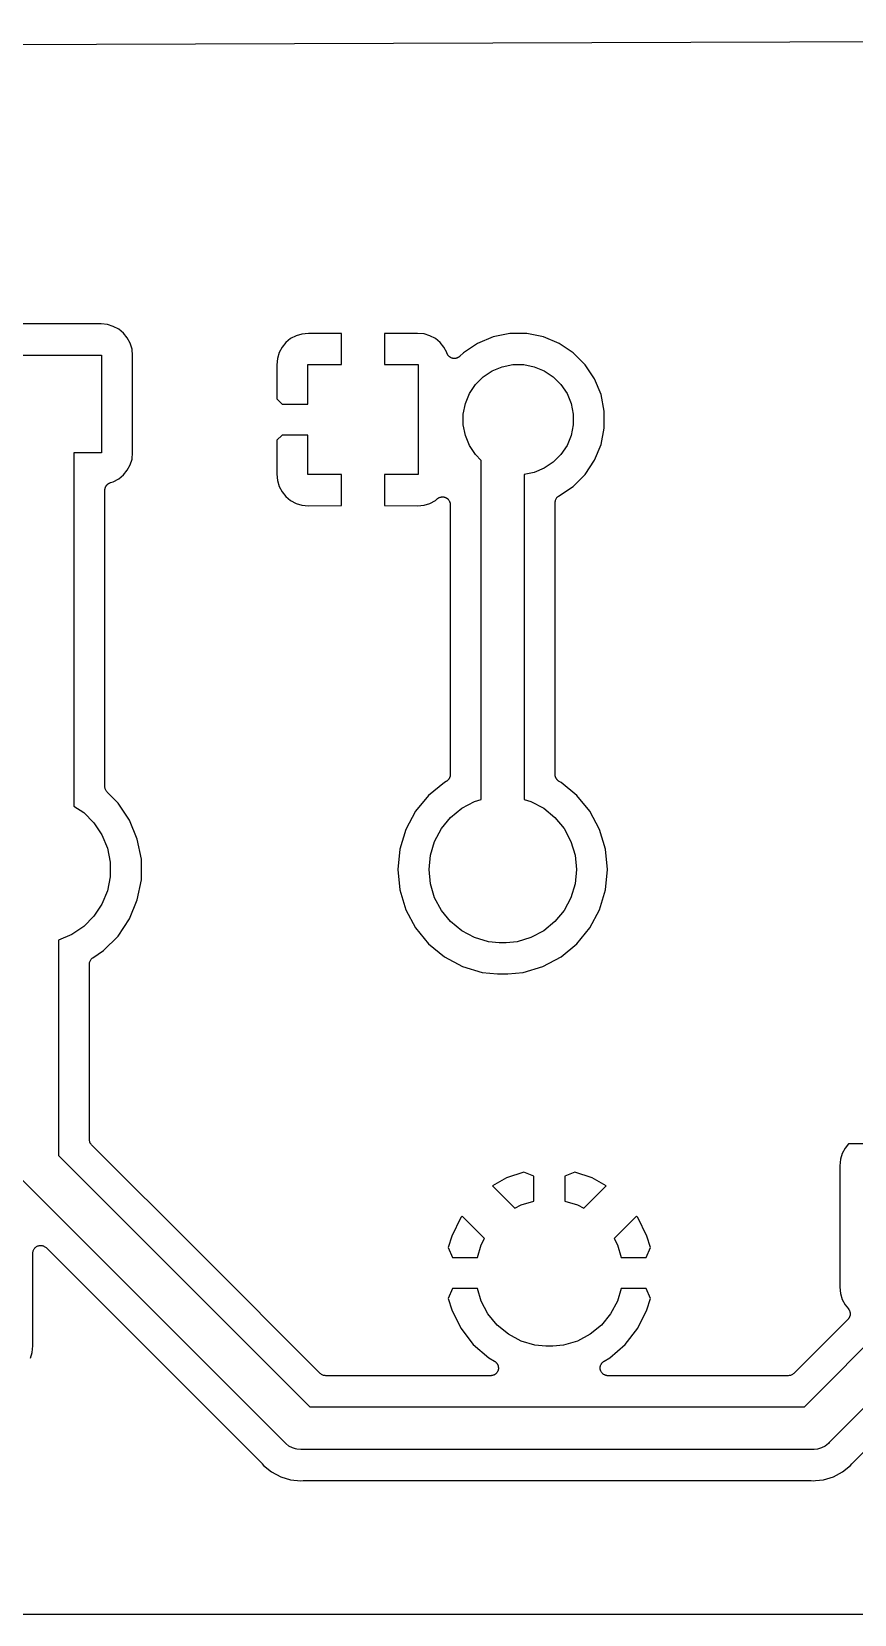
# Model space of a CAD drawing. Extents: x 94.7 to 173, y -68.6 to -42.7.
# Drawn here: x 108.63 to 122.08, y -68.58 to -42.67 of the extents above; entities that cross this region are included whole.
import ezdxf

# ---------------------------------------------------------------- set-up
doc = ezdxf.new("R2010")
doc.units = 0
doc.header["$MEASUREMENT"] = 0
doc.layers.add('BLACK', color=7, linetype='CONTINUOUS')

msp = doc.modelspace()

# ---------------------------------------------------------------- linework, layer by layer
at = {"layer": 'BLACK', "linetype": 'CONTINUOUS'}
for p, q in [((94.8686, -42.9256), (171.942, -42.6721)), ((109.76, -47.4569), (108.172, -47.4569)), ((109.866, -47.4673), (109.76, -47.4569)), ((109.961, -47.4964), (109.866, -47.4673)), ((110.05, -47.5436), (109.961, -47.4964)), ((110.127, -47.6071), (110.05, -47.5436)), ((110.19, -47.6844), (110.127, -47.6071)), ((112.951, -47.6504), (112.862, -47.6976)), ((113.046, -47.6214), (112.951, -47.6504)), ((113.152, -47.611), (113.046, -47.6214)), ((113.696, -47.6137), (113.152, -47.611)), ((113.696, -48.122), (113.696, -47.6137)), ((114.94, -47.611), (114.396, -47.6137)), ((114.396, -47.6137), (114.396, -48.122)), ((115.046, -47.6213), (114.94, -47.611)), ((115.141, -47.6504), (115.046, -47.6213)), ((115.23, -47.6976), (115.141, -47.6504)), ((116.175, -47.6681), (115.919, -47.7742)), ((116.447, -47.614), (116.175, -47.6681)), ((116.725, -47.614), (116.447, -47.614)), ((116.997, -47.6681), (116.725, -47.614)), ((117.253, -47.7742), (116.997, -47.6681)), ((110.238, -47.7727), (110.19, -47.6844)), ((110.267, -47.8684), (110.238, -47.7727)), ((110.277, -47.9742), (110.267, -47.8684)), ((112.674, -47.9267), (112.645, -48.0224)), ((112.722, -47.8384), (112.674, -47.9267)), ((112.785, -47.7611), (112.722, -47.8384)), ((112.862, -47.6976), (112.785, -47.7611)), ((115.307, -47.7611), (115.23, -47.6976)), ((115.37, -47.8384), (115.307, -47.7611)), ((115.418, -47.9267), (115.37, -47.8384)), ((115.42, -47.933), (115.418, -47.9267)), ((115.688, -47.9283), (115.631, -47.9859)), ((115.919, -47.7742), (115.688, -47.9283)), ((117.484, -47.9283), (117.253, -47.7742)), ((117.68, -48.1245), (117.484, -47.9283)), ((108.166, -47.968), (109.766, -47.968)), ((109.766, -47.968), (109.766, -49.568)), ((110.277, -49.5618), (110.277, -47.9742)), ((112.645, -48.0224), (112.635, -48.1279)), ((112.635, -48.1279), (112.638, -48.6834)), ((113.146, -48.768), (113.146, -48.122)), ((113.146, -48.122), (113.696, -48.122)), ((114.396, -48.122), (114.946, -48.122)), ((114.946, -48.122), (114.946, -49.922)), ((115.422, -47.9385), (115.42, -47.933)), ((115.423, -47.9441), (115.422, -47.9385)), ((115.427, -47.9499), (115.423, -47.9441)), ((115.429, -47.9559), (115.427, -47.9499)), ((115.432, -47.9608), (115.429, -47.9559)), ((115.435, -47.966), (115.432, -47.9608)), ((115.439, -47.9711), (115.435, -47.966)), ((115.443, -47.9765), (115.439, -47.9711)), ((115.447, -47.9807), (115.443, -47.9765)), ((115.451, -47.9853), (115.447, -47.9807)), ((115.456, -47.9895), (115.451, -47.9853)), ((115.46, -47.9941), (115.456, -47.9895)), ((115.465, -47.9974), (115.46, -47.9941)), ((115.47, -48.0012), (115.465, -47.9974)), ((115.475, -48.0043), (115.47, -48.0012)), ((115.481, -48.0079), (115.475, -48.0043)), ((115.486, -48.0102), (115.481, -48.0079)), ((115.491, -48.013), (115.486, -48.0102)), ((115.498, -48.015), (115.491, -48.013)), ((115.504, -48.0175), (115.498, -48.015)), ((115.509, -48.0187), (115.504, -48.0175)), ((115.515, -48.0204), (115.509, -48.0187)), ((115.522, -48.0211), (115.515, -48.0204)), ((115.528, -48.0224), (115.522, -48.0211)), ((115.534, -48.0225), (115.528, -48.0224)), ((115.54, -48.0231), (115.534, -48.0225)), ((115.546, -48.0226), (115.54, -48.0231)), ((115.553, -48.0226), (115.546, -48.0226)), ((115.559, -48.0215), (115.553, -48.0226)), ((115.564, -48.021), (115.559, -48.0215)), ((115.571, -48.0191), (115.564, -48.021)), ((115.577, -48.0179), (115.571, -48.0191)), ((115.583, -48.0157), (115.577, -48.0179)), ((115.588, -48.014), (115.583, -48.0157)), ((115.594, -48.011), (115.588, -48.014)), ((115.6, -48.0086), (115.594, -48.011)), ((115.605, -48.0054), (115.6, -48.0086)), ((115.61, -48.0026), (115.605, -48.0054)), ((115.615, -47.9986), (115.61, -48.0026)), ((115.621, -47.995), (115.615, -47.9986)), ((115.625, -47.9909), (115.621, -47.995)), ((115.63, -47.9872), (115.625, -47.9909)), ((115.631, -47.9859), (115.63, -47.9872)), ((116.16, -48.2244), (116.323, -48.1566)), ((116.323, -48.1566), (116.497, -48.122)), ((116.497, -48.122), (116.675, -48.122)), ((116.675, -48.122), (116.849, -48.1566)), ((116.849, -48.1566), (117.012, -48.2244)), ((117.834, -48.3551), (117.68, -48.1245)), ((115.887, -48.4483), (116.012, -48.3229)), ((116.012, -48.3229), (116.16, -48.2244)), ((117.012, -48.2244), (117.16, -48.3229)), ((117.16, -48.3229), (117.285, -48.4483)), ((117.94, -48.6113), (117.834, -48.3551)), ((112.638, -48.6834), (112.722, -48.768)), ((115.721, -48.7595), (115.788, -48.5957)), ((115.788, -48.5957), (115.887, -48.4483)), ((117.285, -48.4483), (117.384, -48.5957)), ((117.384, -48.5957), (117.451, -48.7595)), ((117.994, -48.8833), (117.94, -48.6113)), ((112.722, -48.768), (113.146, -48.768)), ((115.686, -48.9334), (115.721, -48.7595)), ((115.686, -49.1106), (115.686, -48.9334)), ((117.451, -48.7595), (117.486, -48.9334)), ((117.486, -48.9334), (117.486, -49.1106)), ((117.994, -49.1607), (117.994, -48.8833)), ((115.721, -49.2845), (115.686, -49.1106)), ((117.486, -49.1106), (117.451, -49.2845)), ((117.94, -49.4327), (117.994, -49.1607)), ((112.638, -49.3606), (112.635, -49.9161)), ((112.722, -49.276), (112.638, -49.3606)), ((113.146, -49.276), (112.722, -49.276)), ((113.146, -49.922), (113.146, -49.276)), ((115.788, -49.4483), (115.721, -49.2845)), ((115.887, -49.5957), (115.788, -49.4483)), ((117.384, -49.4483), (117.285, -49.5957)), ((117.451, -49.2845), (117.384, -49.4483)), ((117.834, -49.6889), (117.94, -49.4327)), ((109.766, -49.568), (109.316, -49.568)), ((109.316, -49.568), (109.316, -55.3484)), ((110.238, -49.7633), (110.267, -49.6676)), ((110.267, -49.6676), (110.277, -49.5618)), ((115.982, -49.6908), (115.887, -49.5957)), ((115.982, -55.2402), (115.982, -49.6908)), ((117.16, -49.7211), (117.012, -49.8196)), ((117.285, -49.5957), (117.16, -49.7211)), ((117.68, -49.9195), (117.834, -49.6889)), ((109.961, -50.0396), (110.05, -49.9924)), ((110.05, -49.9924), (110.127, -49.9289)), ((110.127, -49.9289), (110.19, -49.8516)), ((110.19, -49.8516), (110.238, -49.7633)), ((112.635, -49.9161), (112.645, -50.0216)), ((113.696, -49.922), (113.146, -49.922)), ((113.696, -50.4303), (113.696, -49.922)), ((114.946, -49.922), (114.396, -49.922)), ((114.396, -49.922), (114.396, -50.4303)), ((116.849, -49.8874), (116.682, -49.9205)), ((116.682, -49.9205), (116.682, -55.2402)), ((117.012, -49.8196), (116.849, -49.8874)), ((117.484, -50.1157), (117.68, -49.9195)), ((109.824, -50.1737), (109.825, -50.168)), ((109.824, -50.1755), (109.824, -50.1737)), ((109.824, -55.0319), (109.824, -50.1755)), ((109.825, -50.1623), (109.826, -50.1557)), ((109.825, -50.168), (109.825, -50.1623)), ((109.826, -50.1557), (109.827, -50.149)), ((109.827, -50.149), (109.828, -50.1436)), ((109.828, -50.1436), (109.83, -50.1381)), ((109.83, -50.1381), (109.832, -50.1318)), ((109.832, -50.1318), (109.834, -50.1254)), ((109.834, -50.1254), (109.837, -50.1204)), ((109.837, -50.1204), (109.839, -50.1152)), ((109.839, -50.1152), (109.843, -50.1096)), ((109.843, -50.1096), (109.846, -50.1037)), ((109.846, -50.1037), (109.85, -50.0994)), ((109.85, -50.0994), (109.853, -50.0946)), ((109.853, -50.0946), (109.858, -50.0899)), ((109.858, -50.0899), (109.862, -50.0847)), ((109.862, -50.0847), (109.867, -50.0812)), ((109.867, -50.0812), (109.871, -50.0771)), ((109.871, -50.0771), (109.876, -50.0734)), ((109.876, -50.0734), (109.881, -50.0692)), ((109.881, -50.0692), (109.886, -50.0665)), ((109.886, -50.0665), (109.891, -50.0634)), ((109.891, -50.0634), (109.897, -50.0608)), ((109.897, -50.0608), (109.903, -50.0577)), ((109.903, -50.0577), (109.909, -50.0561)), ((109.909, -50.0561), (109.914, -50.0539)), ((109.914, -50.0539), (109.961, -50.0396)), ((112.645, -50.0216), (112.674, -50.1173)), ((112.674, -50.1173), (112.722, -50.2056)), ((112.722, -50.2056), (112.785, -50.2829)), ((117.246, -50.2741), (117.484, -50.1157)), ((112.785, -50.2829), (112.862, -50.3464)), ((112.862, -50.3464), (112.951, -50.3936)), ((112.951, -50.3936), (113.046, -50.4226)), ((113.046, -50.4226), (113.152, -50.433)), ((113.152, -50.433), (113.696, -50.4303)), ((114.396, -50.4303), (114.94, -50.433)), ((114.94, -50.433), (115.046, -50.4226)), ((115.046, -50.4226), (115.141, -50.3936)), ((115.141, -50.3936), (115.23, -50.3464)), ((115.23, -50.3464), (115.266, -50.3162)), ((115.266, -50.3162), (115.268, -50.3151)), ((115.268, -50.3151), (115.273, -50.3118)), ((115.273, -50.3118), (115.277, -50.3081)), ((115.277, -50.3081), (115.283, -50.3051)), ((115.283, -50.3051), (115.289, -50.3016)), ((115.289, -50.3016), (115.294, -50.2994)), ((115.294, -50.2994), (115.299, -50.2966)), ((115.299, -50.2966), (115.306, -50.2948)), ((115.306, -50.2948), (115.312, -50.2924)), ((115.312, -50.2924), (115.317, -50.2913)), ((115.317, -50.2913), (115.323, -50.2896)), ((115.323, -50.2896), (115.33, -50.289)), ((115.33, -50.289), (115.336, -50.2878)), ((115.336, -50.2878), (115.342, -50.2879)), ((115.342, -50.2879), (115.348, -50.2874)), ((115.348, -50.2874), (115.354, -50.288)), ((115.354, -50.288), (115.361, -50.2881)), ((115.361, -50.2881), (115.367, -50.2893)), ((115.367, -50.2893), (115.373, -50.29)), ((115.373, -50.29), (115.379, -50.2919)), ((115.379, -50.2919), (115.385, -50.2932)), ((115.385, -50.2932), (115.391, -50.2955)), ((115.391, -50.2955), (115.396, -50.2973)), ((115.396, -50.2973), (115.402, -50.3004)), ((115.402, -50.3004), (115.408, -50.3029)), ((115.408, -50.3029), (115.413, -50.3062)), ((115.413, -50.3062), (115.418, -50.3091)), ((115.418, -50.3091), (115.423, -50.3132)), ((115.423, -50.3132), (115.428, -50.3168)), ((115.428, -50.3168), (115.433, -50.3211)), ((115.433, -50.3211), (115.437, -50.3249)), ((115.437, -50.3249), (115.441, -50.3299)), ((115.441, -50.3299), (115.446, -50.3345)), ((115.446, -50.3345), (115.449, -50.3395)), ((115.449, -50.3395), (115.453, -50.3441)), ((115.453, -50.3441), (115.456, -50.3498)), ((115.456, -50.3498), (115.459, -50.3552)), ((115.459, -50.3552), (115.462, -50.3607)), ((115.462, -50.3607), (115.464, -50.366)), ((115.464, -50.366), (115.466, -50.3722)), ((115.466, -50.3722), (115.469, -50.3781)), ((115.469, -50.3781), (115.47, -50.384)), ((115.47, -50.384), (115.472, -50.3897)), ((115.472, -50.3897), (115.472, -50.3961)), ((115.472, -50.3961), (115.473, -50.4025)), ((115.473, -50.4025), (115.473, -50.4084)), ((115.473, -50.4084), (115.474, -50.4144)), ((115.474, -50.4144), (115.474, -54.8338)), ((117.19, -50.3779), (117.191, -50.3662)), ((117.19, -50.3791), (117.19, -50.3779)), ((117.19, -50.3792), (117.19, -50.3791)), ((117.19, -50.3791), (117.19, -50.3791)), ((117.19, -50.3797), (117.19, -50.3792)), ((117.19, -54.8338), (117.19, -50.3797)), ((117.191, -50.3662), (117.193, -50.3545)), ((117.193, -50.3533), (117.196, -50.342)), ((117.193, -50.3539), (117.193, -50.3533)), ((117.193, -50.3545), (117.193, -50.3539)), ((117.196, -50.342), (117.2, -50.3308)), ((117.2, -50.3297), (117.206, -50.3193)), ((117.2, -50.3302), (117.2, -50.3297)), ((117.2, -50.3308), (117.2, -50.3302)), ((117.206, -50.3193), (117.212, -50.3089)), ((117.212, -50.3079), (117.22, -50.2989)), ((117.212, -50.3085), (117.212, -50.3079)), ((117.212, -50.3089), (117.212, -50.3085)), ((117.22, -50.2989), (117.227, -50.2898)), ((117.227, -50.2898), (117.228, -50.2894)), ((117.228, -50.289), (117.237, -50.2816)), ((117.228, -50.2894), (117.228, -50.289)), ((117.237, -50.2816), (117.246, -50.2741)), ((115.436, -54.9245), (115.431, -54.9281)), ((115.44, -54.9193), (115.436, -54.9245)), ((115.445, -54.9145), (115.44, -54.9193)), ((115.448, -54.9099), (115.445, -54.9145)), ((115.452, -54.9056), (115.448, -54.9099)), ((115.455, -54.8996), (115.452, -54.9056)), ((115.459, -54.894), (115.455, -54.8996)), ((115.461, -54.8888), (115.459, -54.894)), ((115.464, -54.8838), (115.461, -54.8888)), ((115.466, -54.8774), (115.464, -54.8838)), ((115.468, -54.8711), (115.466, -54.8774)), ((115.47, -54.8656), (115.468, -54.8711)), ((115.471, -54.8602), (115.47, -54.8656)), ((115.472, -54.8535), (115.471, -54.8602)), ((115.473, -54.8468), (115.472, -54.8535)), ((115.474, -54.8356), (115.473, -54.8412)), ((115.473, -54.8412), (115.473, -54.8468)), ((115.474, -54.8338), (115.474, -54.8356)), ((117.191, -54.8394), (117.19, -54.8338)), ((117.19, -54.845), (117.191, -54.8394)), ((117.192, -54.8517), (117.19, -54.845)), ((117.192, -54.8585), (117.192, -54.8517)), ((117.194, -54.8639), (117.192, -54.8585)), ((117.195, -54.8694), (117.194, -54.8639)), ((117.198, -54.8757), (117.195, -54.8694)), ((117.2, -54.8822), (117.198, -54.8757)), ((117.202, -54.8872), (117.2, -54.8822)), ((117.204, -54.8924), (117.202, -54.8872)), ((117.208, -54.8981), (117.204, -54.8924)), ((117.211, -54.9041), (117.208, -54.8981)), ((117.215, -54.9085), (117.211, -54.9041)), ((117.218, -54.9132), (117.215, -54.9085)), ((117.223, -54.918), (117.218, -54.9132)), ((117.227, -54.9233), (117.223, -54.918)), ((117.231, -54.9269), (117.227, -54.9233)), ((109.825, -55.0436), (109.824, -55.0319)), ((109.826, -55.0553), (109.825, -55.0436)), ((109.826, -55.0559), (109.826, -55.0553)), ((109.826, -55.0566), (109.826, -55.0559)), ((109.83, -55.0678), (109.826, -55.0566)), ((109.833, -55.0791), (109.83, -55.0678)), ((109.833, -55.0797), (109.833, -55.0791)), ((109.834, -55.0803), (109.833, -55.0797)), ((109.839, -55.0907), (109.834, -55.0803)), ((109.844, -55.1011), (109.839, -55.0907)), ((109.845, -55.1016), (109.844, -55.1011)), ((109.845, -55.1022), (109.845, -55.1016)), ((109.853, -55.1113), (109.845, -55.1022)), ((109.86, -55.1205), (109.853, -55.1113)), ((109.861, -55.1214), (109.86, -55.1205)), ((109.861, -55.1217), (109.861, -55.1214)), ((109.861, -55.1214), (109.861, -55.1214)), ((109.861, -55.1214), (109.861, -55.1214)), ((110.039, -55.2992), (109.861, -55.1217)), ((115.118, -55.1744), (114.905, -55.4345)), ((115.378, -54.961), (115.118, -55.1744)), ((115.407, -54.9458), (115.378, -54.961)), ((115.412, -54.9427), (115.407, -54.9458)), ((115.417, -54.9401), (115.412, -54.9427)), ((115.422, -54.9358), (115.417, -54.9401)), ((115.427, -54.9321), (115.422, -54.9358)), ((115.431, -54.9281), (115.427, -54.9321)), ((117.235, -54.9309), (117.231, -54.9269)), ((117.241, -54.9348), (117.235, -54.9309)), ((117.246, -54.9391), (117.241, -54.9348)), ((117.251, -54.9418), (117.246, -54.9391)), ((117.256, -54.945), (117.251, -54.9418)), ((117.257, -54.9458), (117.256, -54.945)), ((117.286, -54.961), (117.257, -54.9458)), ((117.546, -55.1744), (117.286, -54.961)), ((117.759, -55.4345), (117.546, -55.1744)), ((109.316, -55.3484), (109.477, -55.4559)), ((110.226, -55.579), (110.039, -55.2992)), ((114.905, -55.4345), (114.746, -55.7312)), ((115.479, -55.5354), (115.662, -55.3854)), ((115.662, -55.3854), (115.871, -55.274)), ((115.871, -55.274), (115.982, -55.2402)), ((116.682, -55.2402), (116.793, -55.274)), ((116.793, -55.274), (117.002, -55.3854)), ((117.002, -55.3854), (117.185, -55.5354)), ((117.918, -55.7312), (117.759, -55.4345)), ((109.477, -55.4559), (109.644, -55.623)), ((109.644, -55.623), (109.775, -55.8196)), ((110.354, -55.8898), (110.226, -55.579)), ((115.329, -55.7181), (115.479, -55.5354)), ((117.185, -55.5354), (117.335, -55.7181)), ((109.775, -55.8196), (109.866, -56.038)), ((110.42, -56.2198), (110.354, -55.8898)), ((114.746, -55.7312), (114.649, -56.0532)), ((115.149, -56.1528), (115.218, -55.9266)), ((115.218, -55.9266), (115.329, -55.7181)), ((117.335, -55.7181), (117.446, -55.9266)), ((117.446, -55.9266), (117.515, -56.1528)), ((118.015, -56.0532), (117.918, -55.7312)), ((109.866, -56.038), (109.912, -56.2698)), ((110.42, -56.5562), (110.42, -56.2198)), ((114.649, -56.0532), (114.616, -56.388)), ((115.126, -56.388), (115.149, -56.1528)), ((117.515, -56.1528), (117.538, -56.388)), ((118.048, -56.388), (118.015, -56.0532)), ((109.912, -56.2698), (109.912, -56.5062)), ((114.616, -56.388), (114.649, -56.7228)), ((115.149, -56.6232), (115.126, -56.388)), ((117.538, -56.388), (117.515, -56.6232)), ((118.015, -56.7228), (118.048, -56.388)), ((109.866, -56.738), (109.775, -56.9564)), ((109.912, -56.5062), (109.866, -56.738)), ((110.354, -56.8862), (110.42, -56.5562)), ((114.649, -56.7228), (114.746, -57.0448)), ((115.218, -56.8494), (115.149, -56.6232)), ((117.515, -56.6232), (117.446, -56.8494)), ((117.918, -57.0448), (118.015, -56.7228)), ((109.775, -56.9564), (109.644, -57.153)), ((110.226, -57.197), (110.354, -56.8862)), ((115.329, -57.0579), (115.218, -56.8494)), ((117.446, -56.8494), (117.335, -57.0579)), ((109.644, -57.153), (109.477, -57.3201)), ((110.039, -57.4768), (110.226, -57.197)), ((114.746, -57.0448), (114.905, -57.3415)), ((115.479, -57.2406), (115.329, -57.0579)), ((115.662, -57.3906), (115.479, -57.2406)), ((117.185, -57.2406), (117.002, -57.3906)), ((117.335, -57.0579), (117.185, -57.2406)), ((117.759, -57.3415), (117.918, -57.0448)), ((109.28, -57.4514), (109.062, -57.5419)), ((109.477, -57.3201), (109.28, -57.4514)), ((109.801, -57.7147), (110.039, -57.4768)), ((114.905, -57.3415), (115.118, -57.6016)), ((115.871, -57.502), (115.662, -57.3906)), ((116.097, -57.5706), (115.871, -57.502)), ((116.793, -57.502), (116.567, -57.5706)), ((117.002, -57.3906), (116.793, -57.502)), ((117.546, -57.6016), (117.759, -57.3415)), ((109.062, -57.5419), (109.062, -57.5419)), ((109.062, -57.5419), (109.062, -61.069)), ((109.626, -57.8312), (109.801, -57.7147)), ((115.118, -57.6016), (115.378, -57.815)), ((116.273, -57.588), (116.097, -57.5706)), ((116.391, -57.588), (116.273, -57.588)), ((116.567, -57.5706), (116.391, -57.588)), ((117.286, -57.815), (117.546, -57.6016)), ((109.57, -57.935), (109.571, -57.9233)), ((109.57, -57.9362), (109.57, -57.935)), ((109.57, -57.9363), (109.57, -57.9362)), ((109.57, -57.9362), (109.57, -57.9362)), ((109.57, -57.9368), (109.57, -57.9363)), ((109.57, -60.806), (109.57, -57.9368)), ((109.571, -57.9233), (109.573, -57.9116)), ((109.573, -57.9104), (109.576, -57.8991)), ((109.573, -57.911), (109.573, -57.9104)), ((109.573, -57.9116), (109.573, -57.911)), ((109.576, -57.8991), (109.58, -57.8879)), ((109.58, -57.8867), (109.586, -57.8764)), ((109.58, -57.8873), (109.58, -57.8867)), ((109.58, -57.8879), (109.58, -57.8873)), ((109.586, -57.8764), (109.592, -57.866)), ((109.592, -57.865), (109.6, -57.856)), ((109.592, -57.8656), (109.592, -57.865)), ((109.592, -57.866), (109.592, -57.8656)), ((109.6, -57.856), (109.607, -57.8469)), ((109.607, -57.8469), (109.608, -57.8465)), ((109.608, -57.846), (109.617, -57.8386)), ((109.608, -57.8465), (109.608, -57.846)), ((109.617, -57.8386), (109.626, -57.8312)), ((115.378, -57.815), (115.675, -57.9736)), ((115.675, -57.9736), (115.997, -58.0713)), ((116.667, -58.0713), (116.989, -57.9736)), ((116.989, -57.9736), (117.286, -57.815)), ((115.997, -58.0713), (116.248, -58.096)), ((116.248, -58.096), (116.416, -58.096)), ((116.416, -58.096), (116.667, -58.0713)), ((109.571, -60.8177), (109.57, -60.806)), ((109.572, -60.8294), (109.571, -60.8177)), ((109.572, -60.83), (109.572, -60.8294)), ((109.572, -60.8307), (109.572, -60.83)), ((109.576, -60.8419), (109.572, -60.8307)), ((109.579, -60.8532), (109.576, -60.8419)), ((109.579, -60.8538), (109.579, -60.8532)), ((109.58, -60.8544), (109.579, -60.8538)), ((109.585, -60.8648), (109.58, -60.8544)), ((109.59, -60.8752), (109.585, -60.8648)), ((109.591, -60.8757), (109.59, -60.8752)), ((109.591, -60.8763), (109.591, -60.8757)), ((109.599, -60.8854), (109.591, -60.8763)), ((121.987, -60.88), (121.932, -60.9464)), ((124.016, -60.88), (121.987, -60.88)), ((109.062, -61.069), (113.175, -65.182)), ((109.606, -60.8945), (109.599, -60.8854)), ((109.607, -60.8955), (109.606, -60.8945)), ((109.607, -60.8958), (109.607, -60.8955)), ((109.607, -60.8955), (109.607, -60.8955)), ((109.607, -60.8955), (109.607, -60.8955)), ((111.381, -62.6699), (109.607, -60.8958)), ((121.856, -61.1304), (121.845, -61.2362)), ((121.885, -61.0347), (121.856, -61.1304)), ((121.932, -60.9464), (121.885, -61.0347)), ((116.678, -61.3392), (116.394, -61.4349)), ((116.84, -61.4055), (116.678, -61.3392)), ((117.51, -61.3392), (117.348, -61.4055)), ((117.794, -61.4349), (117.51, -61.3392)), ((121.845, -61.2362), (121.845, -63.2238)), ((112.77, -65.7673), (108.477, -61.4736)), ((116.394, -61.4349), (116.164, -61.5668)), ((116.164, -61.5668), (116.53, -61.9329)), ((116.84, -61.8151), (116.84, -61.4055)), ((117.348, -61.4055), (117.348, -61.8151)), ((117.658, -61.9329), (118.024, -61.5668)), ((118.024, -61.5668), (117.794, -61.4349)), ((116.53, -61.9329), (116.633, -61.878)), ((116.633, -61.878), (116.84, -61.8151)), ((117.348, -61.8151), (117.555, -61.878)), ((117.555, -61.878), (117.658, -61.9329)), ((115.647, -62.0864), (115.497, -62.3879)), ((115.667, -62.06), (115.647, -62.0864)), ((116.035, -62.4279), (115.667, -62.06)), ((118.521, -62.06), (118.153, -62.4279)), ((118.541, -62.0864), (118.521, -62.06)), ((118.691, -62.3879), (118.541, -62.0864)), ((115.497, -62.3879), (115.44, -62.5738)), ((115.98, -62.5306), (116.035, -62.4279)), ((118.153, -62.4279), (118.208, -62.5306)), ((118.748, -62.5738), (118.691, -62.3879)), ((108.645, -62.6653), (108.646, -62.653)), ((108.645, -62.6657), (108.645, -62.6653)), ((108.645, -62.6658), (108.645, -62.6657)), ((108.645, -62.6657), (108.645, -62.6657)), ((108.645, -62.6671), (108.645, -62.6658)), ((108.645, -64.1858), (108.645, -62.6671)), ((108.646, -62.653), (108.648, -62.6411)), ((108.648, -62.6407), (108.652, -62.629)), ((108.648, -62.6409), (108.648, -62.6407)), ((108.648, -62.6411), (108.648, -62.6409)), ((108.652, -62.629), (108.655, -62.6174)), ((108.655, -62.617), (108.661, -62.6064)), ((108.655, -62.6173), (108.655, -62.617)), ((108.655, -62.6174), (108.655, -62.6173)), ((108.661, -62.6064), (108.667, -62.5957)), ((108.667, -62.5953), (108.675, -62.586)), ((108.667, -62.5955), (108.667, -62.5953)), ((108.667, -62.5957), (108.667, -62.5955)), ((108.675, -62.586), (108.683, -62.5766)), ((108.683, -62.5763), (108.693, -62.5687)), ((108.683, -62.5765), (108.683, -62.5763)), ((108.683, -62.5766), (108.683, -62.5765)), ((108.693, -62.5687), (108.702, -62.561)), ((108.702, -62.5609), (108.703, -62.5608)), ((108.702, -62.561), (108.702, -62.5609)), ((108.703, -62.5608), (108.713, -62.5552)), ((108.713, -62.5552), (108.724, -62.5495)), ((108.724, -62.5493), (108.736, -62.5459)), ((108.724, -62.5494), (108.724, -62.5493)), ((108.724, -62.5495), (108.724, -62.5494)), ((108.736, -62.5459), (108.748, -62.5424)), ((108.748, -62.5423), (108.76, -62.5412)), ((108.748, -62.5424), (108.748, -62.5423)), ((108.748, -62.5424), (108.748, -62.5424)), ((108.76, -62.5412), (108.773, -62.5401)), ((108.773, -62.5401), (108.773, -62.5401)), ((108.773, -62.5401), (108.773, -62.5401)), ((108.773, -62.5401), (108.785, -62.5413)), ((108.785, -62.5413), (108.797, -62.5426)), ((108.797, -62.5426), (108.797, -62.5426)), ((108.797, -62.5426), (108.798, -62.5427)), ((108.798, -62.5427), (108.809, -62.5463)), ((108.809, -62.5463), (108.821, -62.5498)), ((108.821, -62.5498), (108.821, -62.5499)), ((108.821, -62.5499), (108.821, -62.55)), ((108.821, -62.55), (108.832, -62.5559)), ((108.832, -62.5559), (108.843, -62.5615)), ((108.843, -62.5615), (108.843, -62.5617)), ((108.843, -62.5617), (108.843, -62.5618)), ((108.843, -62.5618), (108.852, -62.5695)), ((108.852, -62.5695), (108.862, -62.5773)), ((108.862, -62.5773), (112.389, -66.1045)), ((111.381, -62.67), (111.381, -62.6699)), ((113.348, -64.6368), (111.381, -62.67)), ((115.44, -62.5738), (115.508, -62.738)), ((115.917, -62.738), (115.98, -62.5306)), ((118.208, -62.5306), (118.271, -62.738)), ((118.68, -62.738), (118.748, -62.5738)), ((115.508, -62.738), (115.917, -62.738)), ((118.271, -62.738), (118.68, -62.738)), ((115.508, -63.246), (115.44, -63.4102)), ((115.44, -63.4102), (115.497, -63.5961)), ((115.917, -63.246), (115.508, -63.246)), ((115.98, -63.4534), (115.917, -63.246)), ((116.091, -63.6619), (115.98, -63.4534)), ((118.208, -63.4534), (118.097, -63.6619)), ((118.271, -63.246), (118.208, -63.4534)), ((118.68, -63.246), (118.271, -63.246)), ((118.748, -63.4102), (118.68, -63.246)), ((118.691, -63.5961), (118.748, -63.4102)), ((121.845, -63.2238), (121.856, -63.3296)), ((121.856, -63.3296), (121.885, -63.4253)), ((121.885, -63.4253), (121.932, -63.5136)), ((115.497, -63.5961), (115.647, -63.8976)), ((116.241, -63.8446), (116.091, -63.6619)), ((118.097, -63.6619), (117.947, -63.8446)), ((118.541, -63.8976), (118.691, -63.5961)), ((121.932, -63.5136), (121.987, -63.5811)), ((121.987, -63.5811), (121.989, -63.5825)), ((121.989, -63.5825), (121.992, -63.5873)), ((121.995, -63.7323), (121.991, -63.7375)), ((121.992, -63.5873), (121.995, -63.5918)), ((121.995, -63.5918), (121.998, -63.5977)), ((121.998, -63.7273), (121.995, -63.7323)), ((121.998, -63.5977), (122.002, -63.6033)), ((122.001, -63.7225), (121.998, -63.7273)), ((122.003, -63.7164), (122.001, -63.7225)), ((122.002, -63.6033), (122.004, -63.6086)), ((122.007, -63.7105), (122.003, -63.7164)), ((122.004, -63.6086), (122.007, -63.6137)), ((122.007, -63.6137), (122.009, -63.6201)), ((122.008, -63.705), (122.007, -63.7105)), ((122.01, -63.6997), (122.008, -63.705)), ((122.009, -63.6201), (122.011, -63.6263)), ((122.012, -63.6932), (122.01, -63.6997)), ((122.011, -63.6263), (122.012, -63.632)), ((122.012, -63.632), (122.014, -63.6375)), ((122.014, -63.6868), (122.012, -63.6932)), ((122.014, -63.6375), (122.015, -63.6441)), ((122.016, -63.6755), (122.014, -63.6811)), ((122.014, -63.6811), (122.014, -63.6868)), ((122.015, -63.6441), (122.016, -63.6507)), ((122.016, -63.6507), (122.016, -63.6564)), ((122.016, -63.6564), (122.016, -63.6621)), ((122.016, -63.6621), (122.016, -63.6688)), ((122.016, -63.6688), (122.016, -63.6755)), ((115.647, -63.8976), (115.851, -64.1626)), ((116.424, -63.9946), (116.241, -63.8446)), ((117.947, -63.8446), (117.764, -63.9946)), ((118.337, -64.1626), (118.541, -63.8976)), ((121.979, -63.7515), (121.094, -64.6368)), ((121.267, -65.182), (122.644, -63.805)), ((121.983, -63.747), (121.979, -63.7515)), ((121.987, -63.743), (121.983, -63.747)), ((121.991, -63.7375), (121.987, -63.743)), ((108.635, -64.2916), (108.645, -64.1858)), ((115.851, -64.1626), (116.103, -64.3826)), ((116.633, -64.106), (116.424, -63.9946)), ((116.859, -64.1746), (116.633, -64.106)), ((117.035, -64.192), (116.859, -64.1746)), ((117.153, -64.192), (117.035, -64.192)), ((117.329, -64.1746), (117.153, -64.192)), ((117.555, -64.106), (117.329, -64.1746)), ((117.764, -63.9946), (117.555, -64.106)), ((118.085, -64.3826), (118.337, -64.1626)), ((123.229, -64.2096), (121.672, -65.7673)), ((108.606, -64.3873), (108.635, -64.2916)), ((116.103, -64.3826), (116.198, -64.4368)), ((116.198, -64.4368), (116.199, -64.4377)), ((116.199, -64.4377), (116.203, -64.4402)), ((116.203, -64.4402), (116.206, -64.4422)), ((116.206, -64.4422), (116.213, -64.4475)), ((116.213, -64.4475), (116.219, -64.4524)), ((116.219, -64.4524), (116.222, -64.4555)), ((116.222, -64.4555), (116.225, -64.4581)), ((116.225, -64.4581), (116.231, -64.4646)), ((116.231, -64.4646), (116.236, -64.4706)), ((116.236, -64.4706), (116.238, -64.4742)), ((116.238, -64.4742), (116.241, -64.4775)), ((116.241, -64.4775), (116.245, -64.4848)), ((116.245, -64.4848), (116.249, -64.4918)), ((116.249, -64.4918), (116.251, -64.4957)), ((116.251, -64.4957), (116.252, -64.4994)), ((116.252, -64.4994), (116.255, -64.5073)), ((116.255, -64.5073), (116.258, -64.5151)), ((117.931, -64.5134), (117.934, -64.5057)), ((117.934, -64.5057), (117.936, -64.4978)), ((117.936, -64.4978), (117.938, -64.4941)), ((117.938, -64.4941), (117.94, -64.4902)), ((117.94, -64.4902), (117.944, -64.4832)), ((117.944, -64.4832), (117.948, -64.476)), ((117.948, -64.476), (117.951, -64.4728)), ((117.951, -64.4728), (117.953, -64.4692)), ((117.953, -64.4692), (117.959, -64.4632)), ((117.959, -64.4632), (117.964, -64.4569)), ((117.964, -64.4569), (117.967, -64.4542)), ((117.967, -64.4542), (117.97, -64.4512)), ((117.97, -64.4512), (117.977, -64.4464)), ((117.977, -64.4464), (117.983, -64.4412)), ((117.983, -64.4412), (117.987, -64.4393)), ((117.987, -64.4393), (117.99, -64.4368)), ((117.99, -64.4368), (118.085, -64.3826)), ((113.357, -64.6442), (113.348, -64.6368)), ((113.366, -64.6518), (113.357, -64.6442)), ((113.367, -64.6521), (113.366, -64.6518)), ((113.367, -64.6525), (113.367, -64.6521)), ((113.378, -64.6581), (113.367, -64.6525)), ((113.388, -64.6637), (113.378, -64.6581)), ((113.389, -64.6639), (113.388, -64.6637)), ((113.389, -64.6642), (113.389, -64.6639)), ((113.4, -64.6677), (113.389, -64.6642)), ((113.412, -64.6712), (113.4, -64.6677)), ((113.412, -64.6713), (113.412, -64.6712)), ((113.413, -64.6715), (113.412, -64.6713)), ((113.425, -64.6727), (113.413, -64.6715)), ((113.436, -64.674), (113.425, -64.6727)), ((113.438, -64.674), (113.436, -64.674)), ((116.135, -64.674), (113.438, -64.674)), ((113.438, -64.674), (113.438, -64.674)), ((113.438, -64.674), (113.438, -64.674)), ((113.438, -64.674), (113.438, -64.674)), ((116.139, -64.6736), (116.135, -64.674)), ((116.143, -64.6737), (116.139, -64.6736)), ((116.151, -64.6724), (116.143, -64.6737)), ((116.159, -64.6716), (116.151, -64.6724)), ((116.163, -64.6704), (116.159, -64.6716)), ((116.167, -64.6697), (116.163, -64.6704)), ((116.175, -64.6668), (116.167, -64.6697)), ((116.183, -64.6644), (116.175, -64.6668)), ((116.187, -64.6625), (116.183, -64.6644)), ((116.191, -64.661), (116.187, -64.6625)), ((116.198, -64.6567), (116.191, -64.661)), ((116.205, -64.6528), (116.198, -64.6567)), ((116.208, -64.6501), (116.205, -64.6528)), ((116.212, -64.6479), (116.208, -64.6501)), ((116.218, -64.6423), (116.212, -64.6479)), ((116.224, -64.6371), (116.218, -64.6423)), ((116.227, -64.6339), (116.224, -64.6371)), ((116.23, -64.6311), (116.227, -64.6339)), ((116.235, -64.6244), (116.23, -64.6311)), ((116.24, -64.618), (116.235, -64.6244)), ((116.242, -64.6143), (116.24, -64.618)), ((116.244, -64.611), (116.242, -64.6143)), ((116.248, -64.6035), (116.244, -64.611)), ((116.252, -64.5962), (116.248, -64.6035)), ((116.253, -64.5922), (116.252, -64.5962)), ((116.255, -64.5884), (116.253, -64.5922)), ((116.257, -64.5804), (116.255, -64.5884)), ((116.259, -64.5725), (116.257, -64.5804)), ((116.258, -64.5151), (116.258, -64.5192)), ((116.258, -64.5192), (116.259, -64.5232)), ((116.259, -64.5232), (116.26, -64.5314)), ((116.26, -64.5684), (116.259, -64.5725)), ((116.26, -64.5314), (116.261, -64.5396)), ((116.261, -64.5643), (116.26, -64.5684)), ((116.261, -64.5396), (116.261, -64.5437)), ((116.261, -64.5437), (116.262, -64.5479)), ((116.262, -64.5479), (116.261, -64.5561)), ((116.261, -64.5561), (116.261, -64.5643)), ((117.926, -64.5461), (117.927, -64.542)), ((117.927, -64.5543), (117.926, -64.5461)), ((117.927, -64.5378), (117.928, -64.5297)), ((117.927, -64.542), (117.927, -64.5378)), ((117.927, -64.5626), (117.927, -64.5543)), ((117.928, -64.5666), (117.927, -64.5626)), ((117.928, -64.5297), (117.929, -64.5215)), ((117.929, -64.5708), (117.928, -64.5666)), ((117.929, -64.5215), (117.93, -64.5175)), ((117.931, -64.5787), (117.929, -64.5708)), ((117.93, -64.5175), (117.931, -64.5134)), ((117.933, -64.5868), (117.931, -64.5787)), ((117.934, -64.5906), (117.933, -64.5868)), ((117.936, -64.5946), (117.934, -64.5906)), ((117.939, -64.6019), (117.936, -64.5946)), ((117.943, -64.6094), (117.939, -64.6019)), ((117.945, -64.6128), (117.943, -64.6094)), ((117.947, -64.6165), (117.945, -64.6128)), ((117.952, -64.623), (117.947, -64.6165)), ((117.957, -64.6297), (117.952, -64.623)), ((117.96, -64.6326), (117.957, -64.6297)), ((117.963, -64.6359), (117.96, -64.6326)), ((117.969, -64.6412), (117.963, -64.6359)), ((117.975, -64.6469), (117.969, -64.6412)), ((117.978, -64.6491), (117.975, -64.6469)), ((117.982, -64.6518), (117.978, -64.6491)), ((117.989, -64.6558), (117.982, -64.6518)), ((117.996, -64.6602), (117.989, -64.6558)), ((118, -64.6617), (117.996, -64.6602)), ((118.003, -64.6637), (118, -64.6617)), ((118.011, -64.6662), (118.003, -64.6637)), ((118.019, -64.6692), (118.011, -64.6662)), ((118.023, -64.67), (118.019, -64.6692)), ((118.027, -64.6712), (118.023, -64.67)), ((118.035, -64.6721), (118.027, -64.6712)), ((118.043, -64.6736), (118.035, -64.6721)), ((118.047, -64.6735), (118.043, -64.6736)), ((118.052, -64.674), (118.047, -64.6735)), ((118.053, -64.674), (118.052, -64.674)), ((121.004, -64.674), (118.053, -64.674)), ((121.016, -64.6729), (121.004, -64.674)), ((121.027, -64.6718), (121.016, -64.6729)), ((121.028, -64.6716), (121.027, -64.6718)), ((121.029, -64.6716), (121.028, -64.6716)), ((121.04, -64.6682), (121.029, -64.6716)), ((121.051, -64.6649), (121.04, -64.6682)), ((121.052, -64.6646), (121.051, -64.6649)), ((121.063, -64.6589), (121.052, -64.6644)), ((121.052, -64.6644), (121.052, -64.6646)), ((121.073, -64.6535), (121.063, -64.6589)), ((121.074, -64.6531), (121.073, -64.6535)), ((121.083, -64.6454), (121.074, -64.6528)), ((121.074, -64.6528), (121.074, -64.6531)), ((121.093, -64.638), (121.083, -64.6454)), ((121.094, -64.6368), (121.093, -64.6371)), ((121.093, -64.6371), (121.093, -64.6371)), ((121.093, -64.6371), (121.093, -64.6371)), ((121.093, -64.6371), (121.093, -64.638)), ((122.053, -66.1045), (123.566, -64.5909)), ((113.175, -65.182), (121.267, -65.182)), ((112.781, -65.7807), (112.77, -65.7673)), ((112.835, -65.8244), (112.781, -65.7807)), ((121.661, -65.7807), (121.607, -65.8244)), ((121.672, -65.7673), (121.661, -65.7807)), ((112.895, -65.8569), (112.835, -65.8244)), ((112.941, -65.8709), (112.895, -65.8569)), ((112.961, -65.8769), (112.941, -65.8709)), ((113.03, -65.8837), (112.961, -65.8769)), ((113.047, -65.882), (113.03, -65.8837)), ((121.395, -65.882), (113.047, -65.882)), ((121.412, -65.8837), (121.395, -65.882)), ((121.429, -65.882), (121.412, -65.8837)), ((121.481, -65.8769), (121.429, -65.882)), ((121.429, -65.882), (121.429, -65.882)), ((121.547, -65.8569), (121.481, -65.8769)), ((121.607, -65.8244), (121.547, -65.8569)), ((112.389, -66.1045), (112.39, -66.1057)), ((112.39, -66.1057), (112.394, -66.1099)), ((112.394, -66.1099), (112.397, -66.1137)), ((112.397, -66.1137), (112.42, -66.1416)), ((112.42, -66.1416), (112.551, -66.2489)), ((112.551, -66.2489), (112.7, -66.3285)), ((121.742, -66.3285), (121.891, -66.2489)), ((121.891, -66.2489), (122.022, -66.1416)), ((122.022, -66.1416), (122.045, -66.1137)), ((122.045, -66.1137), (122.046, -66.1124)), ((122.046, -66.1124), (122.05, -66.1086)), ((122.05, -66.1086), (122.053, -66.1045)), ((112.7, -66.3285), (112.862, -66.3776)), ((112.862, -66.3776), (113.03, -66.3942)), ((113.03, -66.3942), (113.066, -66.3906)), ((113.066, -66.3906), (113.068, -66.3905)), ((113.068, -66.3905), (113.073, -66.3905)), ((113.073, -66.3905), (113.078, -66.39)), ((113.078, -66.39), (121.364, -66.39)), ((121.364, -66.39), (121.365, -66.39)), ((121.365, -66.39), (121.371, -66.3906)), ((121.371, -66.3906), (121.376, -66.3906)), ((121.376, -66.3906), (121.412, -66.3942)), ((121.412, -66.3942), (121.448, -66.3906)), ((121.448, -66.3906), (121.58, -66.3776)), ((121.58, -66.3776), (121.742, -66.3285)), ((172.847, -68.58), (94.869, -68.58))]:
    msp.add_line(p, q, dxfattribs=at)

doc.saveas('drawing.dxf')
